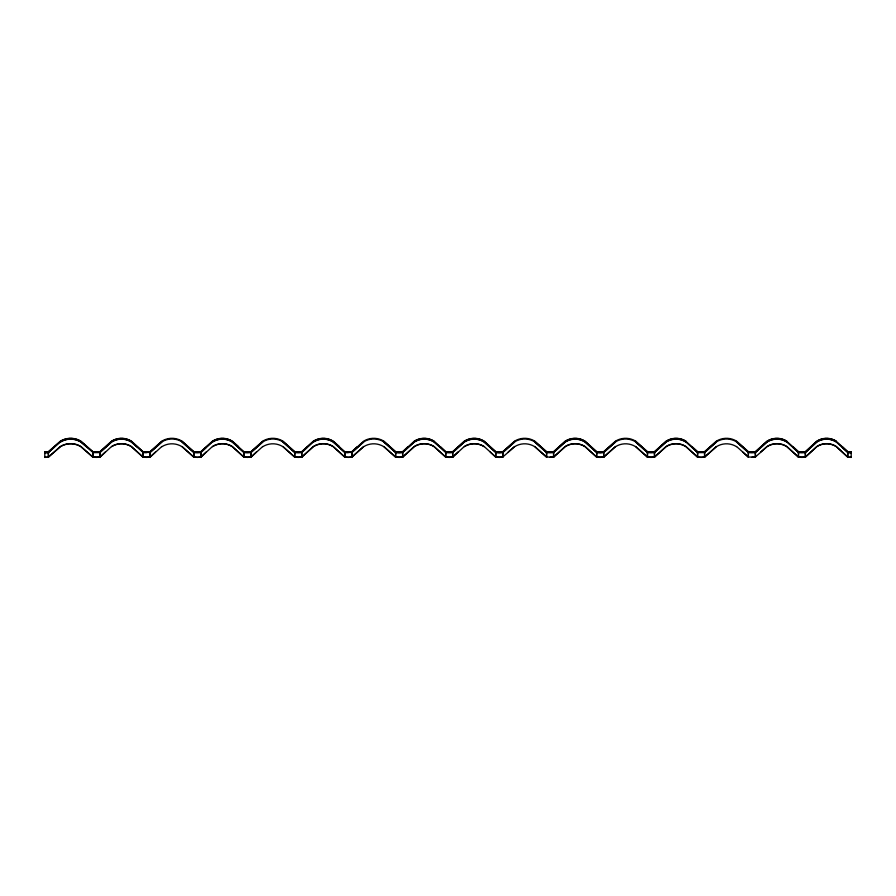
<?xml version="1.0" encoding="UTF-8"?>
<svg xmlns="http://www.w3.org/2000/svg" width="896" height="896" viewBox="0 0 896 896"><rect width="100%" height="100%" fill="white"/><g stroke="black" fill="none" stroke-linecap="round" stroke-linejoin="round"><path stroke-width="1.34" d="M155.523 451.942L150.013 457.038L143.046 457.027L131.432 446.51A18.592 18.581 0 0 0 111.563 446.499L99.994 457.184L96.466 457.397L92.837 457.184L80.808 446.645A19.522 19.522 0 0 0 60.48 446.645L48.44 457.184L44.811 457.397L48.362 457.038L48.395 452.39L53.962 447.317M105.336 451.942L99.904 457.038L92.882 457.027L92.915 452.402L80.808 442.008A19.522 19.522 0 0 0 60.48 442.008M99.904 457.038L99.938 452.39L111.552 441.874A18.592 18.581 0 0 1 131.421 441.862L137.648 447.317M143.046 457.027L143.08 452.402L131.342 442.008A18.424 18.413 0 0 0 111.642 442.008L99.994 452.547L92.837 452.547L92.837 457.184M150.013 457.038L150.046 452.39L161.84 441.874A19.141 19.13 0 0 1 182.034 441.874L193.872 452.402L200.838 452.39L206.226 447.317M206.226 451.942L200.805 457.038L197.366 457.229L193.838 457.027L193.872 452.402M200.805 457.038L200.838 452.39M256.424 451.942L250.902 457.038L243.936 457.027L243.981 452.402L232.31 441.862A18.592 18.581 0 0 0 212.453 441.874L200.883 452.547L197.366 452.76L193.794 452.547L181.944 442.008M250.902 457.038L250.947 452.39L262.741 441.874A19.141 19.13 0 0 1 282.934 441.874L294.773 452.402L301.739 452.39L307.126 447.317M363.653 446.499L351.803 457.038L348.309 457.229L344.837 457.027L333.234 446.51A18.592 18.581 0 0 0 313.365 446.499L301.706 457.038L294.739 457.027L294.773 452.402M301.706 457.038L301.739 452.39M344.837 457.027L344.87 452.402L333.211 441.862A18.592 18.581 0 0 0 313.354 441.874L301.784 452.547L298.267 452.76L294.694 452.547L282.845 442.008M351.803 457.038L351.837 452.39L363.642 441.874A19.141 19.13 0 0 1 383.835 441.874L395.674 452.402L399.168 452.592L402.64 452.39L414.243 441.874A18.592 18.581 0 0 1 434.112 441.862L440.35 447.317M458.069 451.942L452.648 457.038L445.738 457.027L434.123 446.51A18.592 18.581 0 0 0 414.266 446.499L402.606 457.038L395.64 457.027L395.674 452.402M402.606 457.038L402.64 452.39M445.738 457.027L445.771 452.402L452.682 452.39L464.296 441.874A18.592 18.581 0 0 1 484.154 441.862L495.824 452.402L499.262 452.592L502.79 452.39L514.584 441.874A19.141 19.13 0 0 1 534.778 441.874L546.616 452.402L550.11 452.592L553.582 452.39L565.186 441.874A18.592 18.581 0 0 1 585.054 441.862L596.714 452.402L600.163 452.592L603.68 452.39L615.485 441.874A19.141 19.13 0 0 1 635.678 441.874M452.648 457.038L452.682 452.39M534.688 442.008L546.538 452.547L546.538 457.184L534.688 446.645A18.973 18.962 0 0 0 514.674 446.645L502.746 457.038L495.779 457.027L495.824 452.402M502.746 457.038L502.79 452.39M736.501 446.656A18.973 18.962 0 0 0 716.475 446.645L704.626 457.184L701.053 457.397L697.536 457.184L685.877 446.645A18.424 18.413 0 0 0 666.187 446.645L654.528 457.184L651.011 457.397L647.427 457.184L635.589 446.645A18.973 18.962 0 0 0 615.574 446.645L603.736 457.184L600.152 457.397L596.635 457.184L584.976 446.645A18.424 18.413 0 0 0 565.286 446.645L553.627 457.184L546.582 457.027L546.616 452.402M550.11 457.229L553.549 457.038L553.582 452.39M615.496 446.499L603.646 457.038L596.68 457.027L596.714 452.402M603.646 457.038L603.68 452.39M716.397 446.499L704.547 457.038L701.053 457.229L697.581 457.027L685.966 446.51A18.592 18.581 0 0 0 666.109 446.499L654.45 457.038L647.472 457.027L647.517 452.402L635.667 441.862M654.45 457.038L654.483 452.39L666.086 441.874A18.592 18.581 0 0 1 685.955 441.862M697.581 457.027L697.614 452.402L685.877 442.008A18.424 18.413 0 0 0 666.187 442.008L654.528 452.547L651.011 452.76L647.427 452.547L635.589 442.008M704.547 457.038L704.581 452.39L716.386 441.874A19.141 19.13 0 0 1 736.568 441.874L748.418 452.402L751.912 452.592L755.384 452.39L766.987 441.874A18.592 18.581 0 0 1 786.856 441.862M836.338 441.862A18.043 18.043 0 0 0 816.794 441.874L805.37 452.39L801.954 452.592L798.515 452.402L786.778 442.008A18.424 18.413 0 0 0 767.088 442.008L755.429 452.547L755.429 457.184L748.373 457.027L748.418 452.402M751.901 457.229L755.339 457.038L755.384 452.39M755.339 457.038L767.088 446.645A18.424 18.413 0 0 1 786.778 446.645L798.437 457.184L801.954 457.397L805.414 457.184L816.883 446.645A17.886 17.875 0 0 1 836.259 446.645L847.728 457.184L851.189 457.397L847.773 457.027L836.36 446.51A18.043 18.043 0 0 0 816.805 446.499L805.336 457.038L798.482 457.027L798.515 452.402M805.336 457.038L805.37 452.39M847.773 457.027L847.806 452.402L836.259 442.008A17.886 17.875 0 0 0 816.883 442.008L805.414 452.547L798.437 452.547L792.982 447.44M792.982 446.734L798.437 451.853L805.414 451.853L816.883 441.314A17.886 17.875 0 0 1 836.259 441.314L847.806 451.707L851.189 452.066L847.728 451.853L842.363 446.734M408.027 446.611L402.64 451.685L395.674 451.707L383.824 441.168A19.141 19.13 0 0 0 363.642 441.168L351.893 451.853M161.941 446.645A18.973 18.962 0 0 1 181.955 446.656L193.794 457.184L197.366 457.397L200.883 457.184L212.464 446.499A18.592 18.581 0 0 1 232.333 446.51L243.936 457.027M262.83 446.645A18.973 18.962 0 0 1 282.856 446.656L294.694 457.184L298.267 457.397L301.784 457.184L313.443 446.645A18.424 18.413 0 0 1 333.133 446.645L344.792 457.184L348.309 457.397L351.893 457.184L363.731 446.645A18.973 18.962 0 0 1 383.757 446.656L395.584 457.184L399.168 457.397L402.685 457.184L414.344 446.645A18.424 18.413 0 0 1 434.034 446.645L445.693 457.184L449.21 457.397L452.726 457.184L464.307 446.499A18.592 18.581 0 0 1 484.176 446.51L495.779 457.027M383.746 442.008L395.584 452.547L399.168 452.76L402.685 452.547L414.344 442.008A18.424 18.413 0 0 1 434.034 442.008L445.693 452.547L449.21 452.76L452.726 452.547L464.386 442.008A18.424 18.413 0 0 1 484.075 442.008L495.734 452.547L499.251 452.76L502.835 452.547L514.674 442.008M546.538 452.547L553.627 452.547L565.286 442.008A18.424 18.413 0 0 1 584.976 442.008L596.635 452.547L600.152 452.76L603.736 452.547L615.574 442.008M553.549 457.038L565.208 446.499A18.592 18.581 0 0 1 585.077 446.51L596.68 457.027M357.325 446.611L351.837 451.685L344.792 451.853M111.642 446.645A18.424 18.413 0 0 1 131.342 446.645L142.99 457.184L146.518 457.397L150.091 457.184L161.862 446.499M250.992 451.853L262.83 441.314M212.542 442.008A18.424 18.413 0 0 1 232.232 442.008L243.891 452.547L247.408 452.76L250.992 452.547L262.83 442.008M212.542 446.645A18.424 18.413 0 0 1 232.232 446.645L243.891 457.184L247.408 457.397L250.992 457.184L262.752 446.499M692.082 447.44L697.536 452.547L704.626 452.547L716.475 442.008M48.362 457.038L60.402 446.499A19.69 19.69 0 0 1 80.898 446.51L92.882 457.027M48.395 452.39L44.811 452.76L48.44 452.547L60.379 441.874A19.69 19.69 0 0 1 80.875 441.862L87.315 447.306M760.771 451.942L767.01 446.499A18.592 18.581 0 0 1 786.878 446.51L798.482 457.027M161.941 441.314L150.091 451.853L146.518 452.066L142.99 451.853L131.342 441.314A18.424 18.413 0 0 0 111.642 441.314L99.994 451.853L96.466 452.066L92.837 451.853L80.808 441.314A19.522 19.522 0 0 0 60.48 441.314L48.44 451.853L44.811 452.066L48.395 451.685L60.379 441.168A19.69 19.69 0 0 1 80.886 441.168L92.915 451.707L96.477 451.898L99.938 451.685L111.552 441.179A18.592 18.581 0 0 1 131.421 441.168L143.08 451.707L146.518 451.898L150.046 451.685L161.84 441.168A19.141 19.13 0 0 1 182.034 441.168L193.872 451.707L197.366 451.898L200.838 451.685L212.453 441.179A18.592 18.581 0 0 1 232.322 441.168L238.549 446.611M161.941 442.008L150.091 452.547L150.091 457.184M363.731 442.008L351.893 452.547L351.893 457.184M514.674 441.314L502.835 451.853L499.251 452.066L495.734 451.853L484.075 441.314A18.424 18.413 0 0 0 464.386 441.314L452.726 451.853L449.21 452.066L445.693 451.853L434.112 441.168A18.592 18.581 0 0 0 414.243 441.179L402.685 451.853L399.168 452.066L395.584 451.853L383.746 441.314M508.267 451.942L514.595 446.499M615.574 441.314L603.736 451.853L600.152 452.066L596.635 451.853L584.976 441.314A18.424 18.413 0 0 0 565.286 441.314L553.627 451.853L550.11 452.066L546.538 451.853L534.688 441.314M716.475 441.314L704.626 451.853L697.536 451.853L692.082 446.734M755.429 452.547L748.328 452.547L736.49 442.008M99.938 452.39L92.915 452.402M150.046 452.39L142.99 452.547L142.99 457.184M250.947 452.39L243.981 452.402M351.837 452.39L344.792 452.547L333.133 442.008A18.424 18.413 0 0 0 313.443 442.008M654.483 452.39L647.517 452.402M704.581 452.39L697.614 452.402M847.806 452.402L851.189 452.76L847.728 452.547L842.363 447.44M348.32 451.898L344.87 451.707L333.133 441.314A18.424 18.413 0 0 0 313.443 441.314L301.784 451.853L298.267 452.066L294.694 451.853L282.845 441.314M344.87 452.402L348.32 452.592M247.419 451.898L243.981 451.707L232.232 441.314A18.424 18.413 0 0 0 212.542 441.314L200.883 451.853L197.366 452.066L193.794 451.853L181.944 441.314M143.08 452.402L146.518 452.592M490.28 452.077L495.734 457.184L499.251 457.397L502.835 457.184L502.835 452.547M243.891 451.853L250.947 451.685L262.741 441.168A19.141 19.13 0 0 1 282.934 441.168L294.773 451.707L298.267 451.898L301.739 451.685L313.354 441.179A18.592 18.581 0 0 1 333.222 441.168L339.45 446.611M635.667 441.168L647.517 451.707L651.011 451.898L654.483 451.685L666.086 441.179A18.592 18.581 0 0 1 685.955 441.168M736.49 441.314L748.328 451.853L751.912 452.066L755.429 451.853L767.088 441.314A18.424 18.413 0 0 1 786.778 441.314L798.515 451.707L801.954 451.898L805.37 451.685L816.794 441.179A18.043 18.043 0 0 1 836.338 441.168M736.579 446.51L748.373 457.027M635.589 441.314L647.427 451.853L651.011 452.066L654.528 451.853L666.187 441.314A18.424 18.413 0 0 1 685.877 441.314L697.614 451.707L701.053 451.898L704.581 451.685L716.386 441.168A19.141 19.13 0 0 1 736.579 441.168L748.418 451.707L751.912 451.898L755.384 451.685L766.987 441.179A18.592 18.581 0 0 1 786.856 441.168M635.678 446.51L647.472 457.027M534.778 446.51L546.582 457.027M383.835 446.51L395.64 457.027M282.934 446.51L294.739 457.027M182.045 446.51L193.838 457.027M742.784 452.077L748.328 457.184L748.328 452.547M440.35 446.611L445.771 451.707L452.682 451.685L464.296 441.179A18.592 18.581 0 0 1 484.165 441.168L495.824 451.707L499.262 451.898L502.79 451.685L514.584 441.168A19.141 19.13 0 0 1 534.778 441.168L546.616 451.707L550.11 451.898L553.582 451.685L565.186 441.179A18.592 18.581 0 0 1 585.066 441.168L596.714 451.707L600.163 451.898L603.68 451.685L615.485 441.168A19.141 19.13 0 0 1 635.678 441.168M851.2 451.898L851.189 457.397M847.728 452.547L847.728 457.184M805.414 452.547L805.414 457.184M798.437 452.547L798.437 457.184M704.626 452.547L704.626 457.184M697.536 452.547L697.536 457.184M654.528 452.547L654.528 457.184M647.427 452.547L647.427 457.184M603.736 452.547L603.736 457.184M596.635 452.547L596.635 457.184M553.627 452.547L553.627 457.184M495.734 452.547L495.734 457.184M452.726 452.547L452.726 457.184M445.693 452.547L445.693 457.184M402.685 452.547L402.685 457.184M395.584 452.547L395.584 457.184M344.792 452.547L344.792 457.184M301.784 452.547L301.784 457.184M294.694 452.547L294.694 457.184M250.992 452.547L250.992 457.184M243.891 452.547L243.891 457.184M200.883 452.547L200.883 457.184M193.794 452.547L193.794 457.184M99.994 452.547L99.994 457.184M48.44 452.547L48.44 457.184M44.8 451.898L44.811 457.397M414.344 441.314A18.424 18.413 0 0 1 434.034 441.314M464.386 446.645A18.424 18.413 0 0 1 484.075 446.645"/></g></svg>
